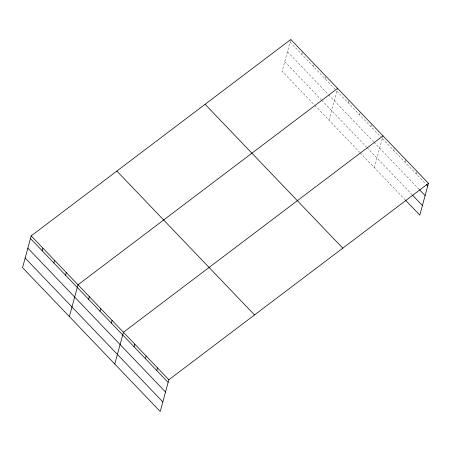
<?xml version="1.0" encoding="UTF-8"?>
<svg xmlns="http://www.w3.org/2000/svg" width="451" height="451" viewBox="0 0 451 451"><rect width="100%" height="100%" fill="white"/><g stroke="black" fill="none" stroke-linecap="round" stroke-linejoin="round"><path stroke-width="0.34" stroke-dasharray="2.25 1.69" d="M290.596 40.133L282.14 71.252L314.437 105.004M301.753 54.357L302.474 51.702M313.456 66.585L314.178 63.929M325.16 78.812L325.881 76.163M328.948 120.169L337.585 88.39M348.223 102.913L348.944 100.257M359.577 114.779L360.298 112.13M370.936 126.652L371.658 123.997M374.381 167.648L382.837 136.529M393.655 150.392L394.377 147.736M405.015 162.259L405.731 159.609M416.369 174.131L417.09 171.476M290.055 42.123L335.927 90.065M336.863 91.04L381.349 137.532M382.296 138.519L425.834 184.019M287.439 51.735L328.165 94.293M328.632 94.783L373.529 141.704M374.003 142.195L418.968 189.183M284.75 61.64L321.264 99.795M321.732 100.285L366.584 147.156M367.058 147.646L412.017 194.635M314.905 105.495L359.712 152.314M360.186 152.81L405.145 199.793"/><path stroke-width="0.68" d="M31.187 235.879L22.55 267.652L160.229 411.526L168.86 379.748L428.45 183.348L290.771 39.474L31.187 235.879L168.86 379.748M42.168 250.756L42.884 248.106M53.866 262.989L54.588 260.334M65.57 275.217L66.291 272.562M69.358 316.574L77.995 284.795L337.585 88.39M88.633 299.317L89.354 296.662M99.992 311.184L100.708 308.529M111.346 323.057L112.068 320.402M114.791 364.047L123.427 332.269L383.017 135.869M134.065 346.791L134.787 344.141M145.425 358.663L146.141 356.008M156.779 370.53L157.5 367.881M428.45 183.348L419.813 215.121L405.618 200.289M426.308 184.515L427.728 185.998M419.441 189.674L425.118 195.61M412.49 195.125L422.429 205.515M205.109 104.288L342.788 248.157M116.848 171.064L254.527 314.933M30.465 238.528L168.138 382.403M27.849 248.14L165.528 392.015M25.16 258.045L162.839 401.914"/></g></svg>
